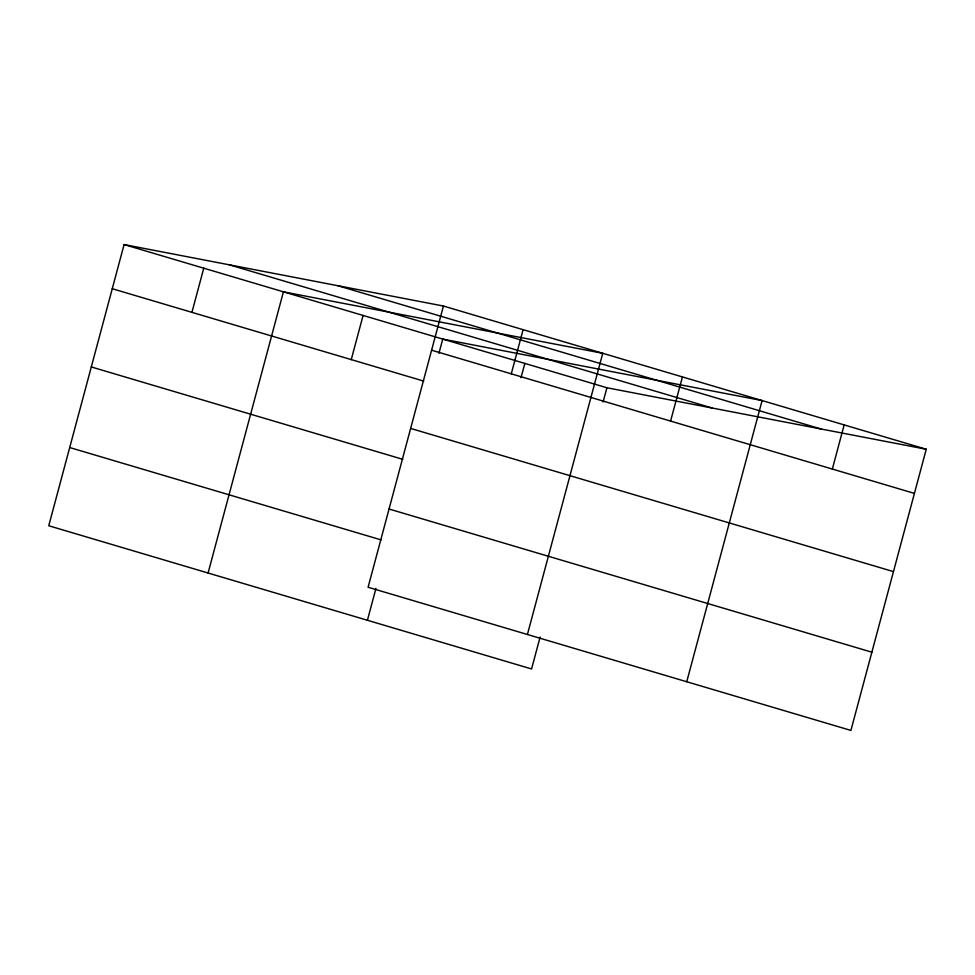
<?xml version="1.0" encoding="UTF-8"?>
<svg xmlns="http://www.w3.org/2000/svg" width="975" height="975" viewBox="0 0 975 975"><rect width="100%" height="100%" fill="white"/><g stroke="black" fill="none" stroke-linecap="round" stroke-linejoin="round"><path stroke-width="1.46" d="M443.43 306.04L368.087 587.242L850.907 730.433L926.25 449.243L443.43 306.04L124.093 244.567L48.75 525.757L531.57 668.96L540.113 637.089M191.929 312.353L203.763 268.198M208.077 573.02L283.42 291.83L602.757 353.303L527.414 634.493M351.256 359.604L363.09 315.449M367.417 620.271L375.948 588.4M438.945 353.316L442.76 339.081L762.097 400.554L686.741 681.744M511.266 373.827L523.1 329.672M521.016 377.666L524.83 363.419M603.098 402.005L606.913 387.758L926.25 449.243M670.593 421.078L682.427 376.923M832.345 469.048L844.167 424.893M338.045 285.76L820.865 428.951M229.478 264.859L712.298 408.05M124.093 244.567L606.913 387.758M431.596 350.196L914.416 493.399M112.259 288.722L423.686 381.091M410.646 428.427L893.453 571.618M91.309 366.953L402.724 459.31M389.049 509.011L871.869 652.202M69.713 447.537L381.128 539.894"/></g></svg>
